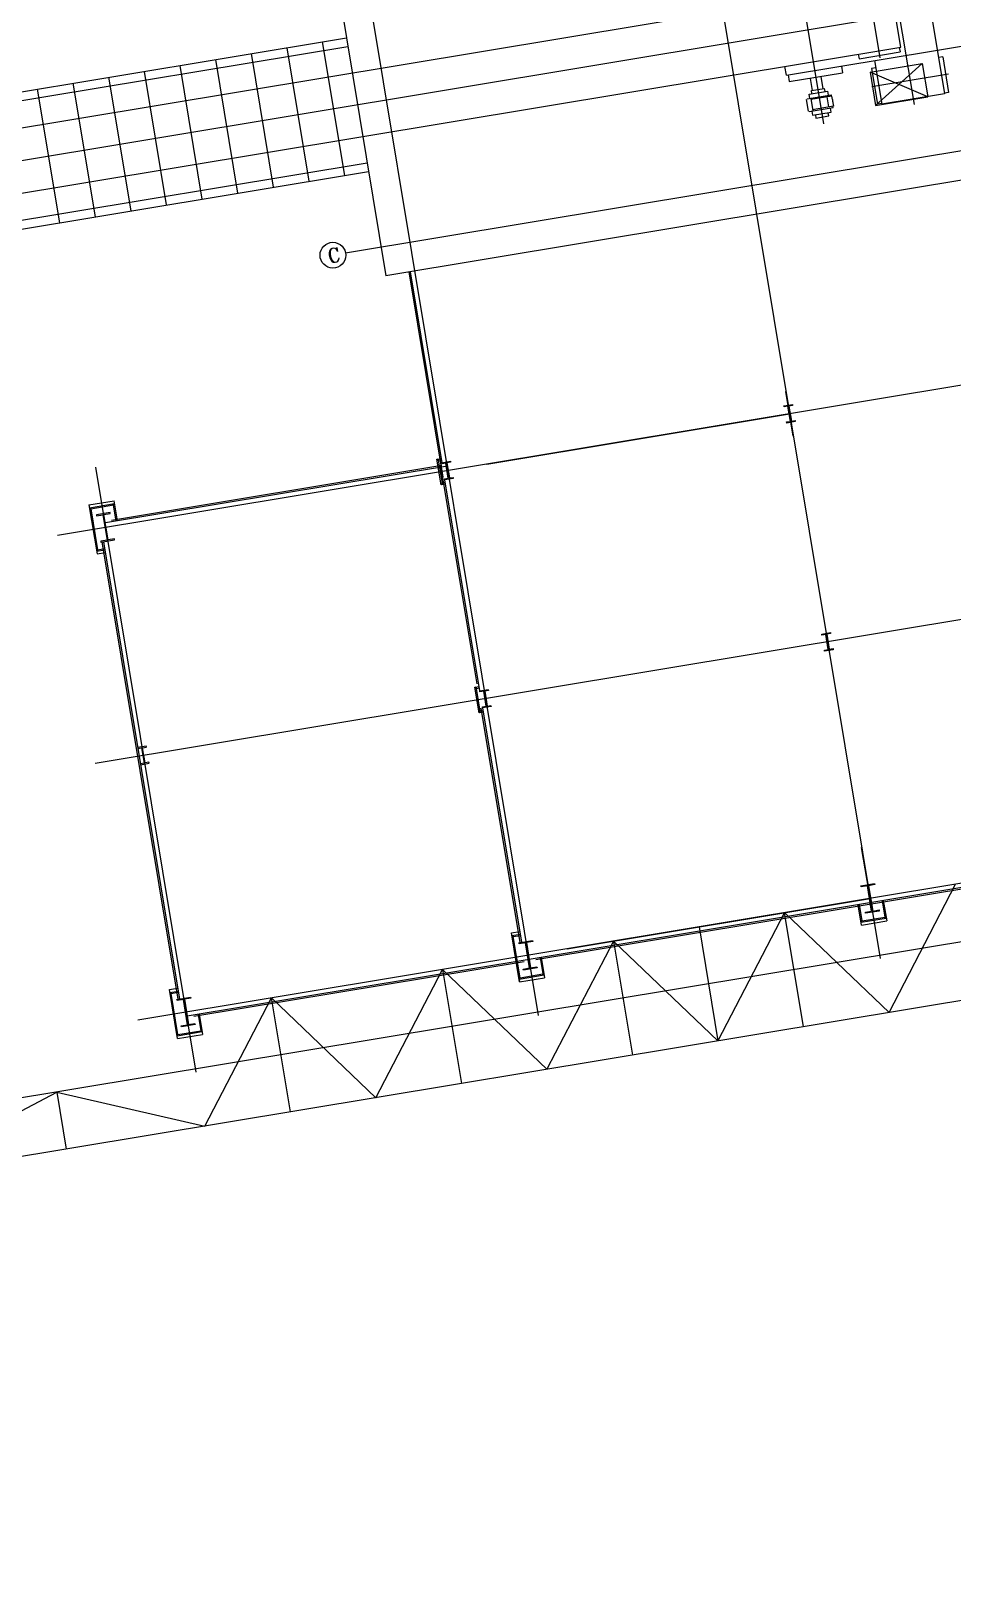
# Model space of a CAD drawing. Header units: millimetres. Extents: x -16232 to 52632, y -3739 to 20678.
# Drawn here: x 23267 to 23704, y 11790 to 12523 of the extents above; entities that cross this region are included whole.
import ezdxf
from ezdxf.enums import TextEntityAlignment as Align

# ---------------------------------------------------------------- set-up
doc = ezdxf.new("R2010")
doc.units = ezdxf.units.MM
doc.header["$LTSCALE"] = 300
doc.header["$MEASUREMENT"] = 0
doc.layers.add('CINZA-8', color=8, linetype='Continuous')
doc.styles.add('ROMANT', font='ROMANT', dxfattribs={"height": 0.2})

msp = doc.modelspace()

# ---------------------------------------------------------------- linework, layer by layer
at = {"layer": 'CINZA-8'}
for p, q in [((23500.571, 13102.613), (23669.878, 12082.716)), ((23338.167, 13075.653), (23507.474, 12055.756)), ((23327.441, 13056.489), (23435.28, 12406.874)), ((23663.136, 12625.963), (23686.016, 12488.134)), ((23678.336, 12626.548), (23700.466, 12493.241)), ((24448.968, 12589.057), (23416.117, 12417.599)), ((23628.313, 12567.665), (23643.046, 12478.915)), ((23625.389, 12502.022), (23992.152, 12562.906)), ((20508.394, 12019.943), (23674.73, 12545.569)), ((23663.676, 12547.318), (23669.831, 12510.239)), ((23679.74, 12515.389), (23674.73, 12545.569)), ((23053.809, 12426.987), (23678.083, 12530.62)), ((21679.675, 12231.444), (23416.539, 12519.771)), ((20513.404, 11989.763), (23679.74, 12515.389)), ((21680.349, 12227.384), (23417.213, 12515.711)), ((23381.906, 12448.883), (23371.382, 12512.275)), ((23398.823, 12451.692), (23388.299, 12515.083)), ((23415.74, 12454.5), (23405.216, 12517.892)), ((24111.963, 12519.206), (23435.28, 12406.874)), ((23659.887, 12509.826), (23679.375, 12513.061)), ((23679.009, 12515.267), (23679.375, 12513.061)), ((23348.071, 12443.267), (23337.548, 12506.659)), ((23364.989, 12446.075), (23354.465, 12509.467)), ((23625.389, 12502.022), (23624.687, 12506.25)), ((23651.507, 12506.357), (23652.032, 12503.191)), ((23659.521, 12512.032), (23659.887, 12509.826)), ((23665.128, 12503.466), (23689.948, 12507.586)), ((23667.839, 12505.486), (23665.809, 12505.149)), ((23665.809, 12505.149), (23668.617, 12488.232)), ((23667.26, 12508.973), (23670.692, 12488.299)), ((23667.751, 12487.666), (23689.948, 12507.586)), ((23689.948, 12507.586), (23692.571, 12491.786)), ((23699.643, 12510.766), (23697.613, 12510.429)), ((23699.643, 12510.766), (23702.451, 12493.849)), ((23297.32, 12434.842), (23286.797, 12498.234)), ((23314.237, 12437.65), (23303.714, 12501.042)), ((23331.154, 12440.459), (23320.631, 12503.85)), ((23626.172, 12502.152), (23626.697, 12498.985)), ((23626.697, 12498.985), (23652.032, 12503.191)), ((23637.799, 12494.84), (23636.86, 12500.493)), ((23642.866, 12495.681), (23641.927, 12501.334)), ((23665.128, 12503.466), (23667.751, 12487.666)), ((23692.571, 12491.786), (23665.128, 12503.466)), ((23702.415, 12502.535), (23665.93, 12496.478)), ((23280.403, 12432.034), (23269.88, 12495.425)), ((23635.853, 12484.917), (23634.918, 12490.554)), ((23635.21, 12490.831), (23646.611, 12492.723)), ((23635.21, 12490.831), (23635.247, 12490.609)), ((23636.172, 12493.073), (23644.976, 12494.535)), ((23636.509, 12491.046), (23636.172, 12493.073)), ((23636.944, 12490.891), (23637.88, 12485.254)), ((23646.969, 12492.132), (23637.013, 12490.479)), ((23637.26, 12494.751), (23643.404, 12495.771)), ((23637.502, 12493.294), (23637.26, 12494.751)), ((23643.404, 12495.771), (23643.646, 12494.314)), ((23645.552, 12486.95), (23644.753, 12491.764)), ((23644.976, 12494.535), (23645.312, 12492.508)), ((23646.611, 12492.723), (23646.716, 12492.09)), ((23647.237, 12490.517), (23646.969, 12492.132)), ((23667.751, 12487.666), (23692.571, 12491.786)), ((23700.466, 12493.241), (23670.692, 12488.299)), ((23702.451, 12493.849), (23700.421, 12493.512)), ((23636.219, 12484.75), (23636.183, 12484.972)), ((23636.219, 12484.75), (23647.62, 12486.643)), ((23637.518, 12484.966), (23637.844, 12483.002)), ((23647.768, 12487.318), (23637.812, 12485.666)), ((23637.844, 12483.002), (23646.648, 12484.464)), ((23639.174, 12483.223), (23639.426, 12481.703)), ((23645.57, 12482.723), (23645.318, 12484.243)), ((23646.648, 12484.464), (23646.322, 12486.427)), ((23647.5, 12488.934), (23647.768, 12487.318)), ((23647.62, 12486.643), (23647.515, 12487.276)), ((23670.647, 12488.569), (23668.617, 12488.232)), ((24461.836, 12479.94), (23279.265, 12283.628)), ((23639.426, 12481.703), (23645.57, 12482.723)), ((21689.524, 12172.113), (23426.388, 12460.44)), ((21690.198, 12168.053), (23427.062, 12456.38)), ((23446.107, 12408.671), (23462.283, 12311.229)), ((23446.784, 12408.783), (23461.837, 12318.108)), ((24479.809, 12371.671), (23297.238, 12175.359)), ((23628.7, 12330.767), (23625.189, 12351.922)), ((23624.24, 12345.067), (23628.301, 12345.741)), ((23624.321, 12344.58), (23624.24, 12345.067)), ((23626.108, 12344.877), (23624.321, 12344.58)), ((23627.294, 12337.731), (23626.108, 12344.877)), ((23628.381, 12345.254), (23626.595, 12344.958)), ((23626.595, 12344.958), (23627.781, 12337.812)), ((23628.301, 12345.741), (23628.381, 12345.254)), ((23483.144, 12317.473), (23626.944, 12341.344)), ((23625.508, 12337.434), (23627.294, 12337.731)), ((23625.588, 12336.947), (23625.508, 12337.434)), ((23629.649, 12337.621), (23625.588, 12336.947)), ((23627.781, 12337.812), (23629.568, 12338.108)), ((23629.568, 12338.108), (23629.649, 12337.621)), ((23297.396, 12315.981), (23345.07, 12028.797)), ((23464.447, 12316.455), (23302.043, 12289.495)), ((23461.842, 12316.718), (23304.95, 12290.673)), ((23460.259, 12319.236), (23459.469, 12319.801)), ((23459.47, 12319.801), (23461.5, 12320.138)), ((23461.491, 12307.62), (23459.47, 12319.801)), ((23460.259, 12319.236), (23461.612, 12319.461)), ((23462.056, 12308.409), (23460.259, 12319.236)), ((23478.557, 12213.193), (23461.385, 12316.642)), ((23461.837, 12318.108), (23465.897, 12318.782)), ((23461.917, 12317.62), (23461.837, 12318.108)), ((23463.704, 12317.917), (23461.917, 12317.62)), ((23464.89, 12310.771), (23463.704, 12317.917)), ((23465.978, 12318.294), (23464.191, 12317.998)), ((23464.191, 12317.998), (23465.377, 12310.852)), ((23465.897, 12318.782), (23465.978, 12318.294)), ((23462.056, 12308.409), (23461.491, 12307.62)), ((23463.522, 12307.957), (23461.491, 12307.62)), ((23463.409, 12308.634), (23462.056, 12308.409)), ((23463.104, 12310.475), (23464.89, 12310.771)), ((23463.185, 12309.987), (23463.104, 12310.475)), ((23467.245, 12310.661), (23463.185, 12309.987)), ((23479.81, 12209.838), (23463.185, 12309.987)), ((23465.377, 12310.852), (23467.164, 12311.149)), ((23467.164, 12311.149), (23467.245, 12310.661)), ((23294.25, 12298.075), (23306.159, 12300.052)), ((23307.754, 12290.443), (23306.159, 12300.052)), ((23294.25, 12298.075), (23298.114, 12274.797)), ((23294.474, 12296.722), (23306.384, 12298.699)), ((23295.106, 12296.27), (23294.474, 12296.722)), ((23295.106, 12296.27), (23305.933, 12298.068)), ((23295.106, 12296.27), (23298.341, 12276.782)), ((23304.306, 12294.46), (23297.81, 12293.382)), ((23297.81, 12293.382), (23297.891, 12292.895)), ((23297.891, 12292.895), (23300.896, 12293.393)), ((23300.896, 12293.393), (23302.891, 12281.375)), ((23301.383, 12293.474), (23304.387, 12293.973)), ((23303.378, 12281.456), (23301.383, 12293.474)), ((23304.387, 12293.973), (23304.306, 12294.46)), ((23305.933, 12298.068), (23306.384, 12298.699)), ((23307.213, 12290.354), (23305.933, 12298.068)), ((23302.891, 12281.375), (23299.886, 12280.877)), ((23299.886, 12280.877), (23299.967, 12280.389)), ((23299.967, 12280.389), (23306.463, 12281.468)), ((23336.545, 12063.399), (23300.508, 12280.479)), ((23301.185, 12280.592), (23337.221, 12063.512)), ((23306.382, 12281.955), (23303.378, 12281.456)), ((23306.463, 12281.468), (23306.382, 12281.955)), ((23297.889, 12276.151), (23301.814, 12276.802)), ((23298.341, 12276.782), (23297.889, 12276.151)), ((23298.114, 12274.797), (23302.039, 12275.449)), ((23298.341, 12276.782), (23301.724, 12277.344)), ((24780.085, 12268.545), (22060.907, 11817.15)), ((24500.029, 12249.868), (23317.458, 12053.556)), ((24772.593, 12239.488), (22065.401, 11790.082)), ((23642.214, 12236.798), (23646.274, 12237.472)), ((23642.294, 12236.311), (23642.214, 12236.798)), ((23644.081, 12236.608), (23642.294, 12236.311)), ((23645.267, 12229.462), (23644.081, 12236.608)), ((23646.355, 12236.985), (23644.568, 12236.688)), ((23644.568, 12236.688), (23645.754, 12229.543)), ((23646.274, 12237.472), (23646.355, 12236.985)), ((23643.481, 12229.165), (23645.267, 12229.462)), ((23643.562, 12228.678), (23643.481, 12229.165)), ((23647.622, 12229.352), (23643.562, 12228.678)), ((23645.754, 12229.543), (23647.541, 12229.839)), ((23647.541, 12229.839), (23647.622, 12229.352)), ((23477.443, 12211.531), (23479.473, 12211.868)), ((24314.847, 12217.041), (23503.314, 12082.323)), ((23479.464, 12199.351), (23477.443, 12211.531)), ((23478.232, 12210.967), (23477.443, 12211.531)), ((23478.232, 12210.967), (23479.585, 12211.192)), ((23480.029, 12200.14), (23478.232, 12210.967)), ((23479.81, 12209.838), (23483.87, 12210.512)), ((23479.891, 12209.351), (23479.81, 12209.838)), ((23481.677, 12209.648), (23479.891, 12209.351)), ((23482.863, 12202.502), (23481.677, 12209.648)), ((23483.951, 12210.025), (23482.164, 12209.729)), ((23482.164, 12209.729), (23483.35, 12202.583)), ((23483.87, 12210.512), (23483.951, 12210.025)), ((24261.12, 12207.427), (23506.446, 12082.147)), ((23481.495, 12199.688), (23479.464, 12199.351)), ((23480.029, 12200.14), (23479.465, 12199.351)), ((23481.382, 12200.365), (23480.029, 12200.14)), ((23498.948, 12090.359), (23480.493, 12201.533)), ((23481.077, 12202.205), (23482.863, 12202.502)), ((23481.158, 12201.718), (23481.077, 12202.205)), ((23485.218, 12202.392), (23481.158, 12201.718)), ((23481.158, 12201.718), (23499.625, 12090.472)), ((23483.35, 12202.583), (23485.137, 12202.879)), ((23485.137, 12202.879), (23485.218, 12202.392)), ((23321.466, 12183.553), (23317.406, 12182.879)), ((23317.406, 12182.879), (23317.487, 12182.391)), ((23317.487, 12182.391), (23319.273, 12182.688)), ((23319.273, 12182.688), (23320.459, 12175.542)), ((23319.76, 12182.769), (23321.547, 12183.065)), ((23320.947, 12175.623), (23319.76, 12182.769)), ((23321.547, 12183.065), (23321.466, 12183.553)), ((23320.459, 12175.542), (23318.673, 12175.246)), ((23318.673, 12175.246), (23318.754, 12174.758)), ((23318.754, 12174.758), (23322.814, 12175.432)), ((23322.733, 12175.92), (23320.947, 12175.623)), ((23322.814, 12175.432), (23322.733, 12175.92)), ((23664.647, 12114.229), (23661.135, 12135.383)), ((23660.811, 12117.229), (23667.307, 12118.307)), ((23660.892, 12116.742), (23660.811, 12117.229)), ((23663.896, 12117.241), (23660.892, 12116.742)), ((23665.891, 12105.223), (23663.896, 12117.241)), ((23667.388, 12117.82), (23664.384, 12117.322)), ((23664.384, 12117.322), (23666.379, 12105.304)), ((23667.307, 12118.307), (23667.388, 12117.82)), ((23674.124, 12057.138), (23705.739, 12118.012)), ((23521.337, 12087.401), (23665.137, 12111.272)), ((23670.888, 12110.141), (23672.169, 12102.427)), ((23671.429, 12110.231), (23673.024, 12100.622)), ((23624.537, 12104.532), (23592.922, 12043.658)), ((23633.523, 12050.398), (23624.537, 12104.532)), ((23674.124, 12057.138), (23624.537, 12104.532)), ((23661.115, 12098.645), (23659.52, 12108.254)), ((23661.342, 12100.629), (23660.061, 12108.343)), ((23660.89, 12099.998), (23672.8, 12101.975)), ((23661.342, 12100.629), (23672.169, 12102.427)), ((23662.887, 12104.724), (23665.891, 12105.223)), ((23662.968, 12104.237), (23662.887, 12104.724)), ((23669.464, 12105.315), (23662.968, 12104.237)), ((23666.379, 12105.304), (23669.383, 12105.802)), ((23669.383, 12105.802), (23669.464, 12105.315)), ((23672.169, 12102.427), (23672.8, 12101.975)), ((23494.847, 12094.963), (23498.771, 12095.614)), ((23498.711, 12071.685), (23494.847, 12094.963)), ((23583.936, 12097.792), (23592.922, 12043.658)), ((23661.342, 12100.629), (23660.89, 12099.998)), ((23661.115, 12098.645), (23673.024, 12100.622)), ((23495.071, 12093.609), (23498.996, 12094.261)), ((23495.703, 12093.158), (23495.071, 12093.609)), ((23495.703, 12093.158), (23499.086, 12093.72)), ((23498.938, 12073.669), (23495.703, 12093.158)), ((23498.407, 12090.269), (23504.903, 12091.348)), ((23498.488, 12089.782), (23498.407, 12090.269)), ((23501.492, 12090.281), (23498.488, 12089.782)), ((23503.487, 12078.263), (23501.492, 12090.281)), ((23504.984, 12090.86), (23501.98, 12090.362)), ((23501.98, 12090.362), (23503.975, 12078.344)), ((23504.903, 12091.348), (23504.984, 12090.86)), ((23543.335, 12091.053), (23511.72, 12030.178)), ((23543.335, 12091.053), (23552.321, 12036.918)), ((23592.922, 12043.658), (23543.335, 12091.053)), ((23503.314, 12082.323), (23340.91, 12055.363)), ((23500.933, 12081.232), (23344.042, 12055.187)), ((23497.116, 12081.294), (23498.711, 12071.685)), ((23508.484, 12083.181), (23509.765, 12075.467)), ((23509.025, 12083.271), (23510.621, 12073.662)), ((23430.518, 12016.698), (23462.133, 12077.573)), ((23462.133, 12077.573), (23471.119, 12023.438)), ((23462.133, 12077.573), (23511.72, 12030.178)), ((23498.486, 12073.038), (23510.396, 12075.015)), ((23498.938, 12073.669), (23498.486, 12073.038)), ((23498.711, 12071.685), (23510.621, 12073.662)), ((23498.938, 12073.669), (23509.765, 12075.467)), ((23500.483, 12077.764), (23503.487, 12078.263)), ((23500.564, 12077.277), (23500.483, 12077.764)), ((23507.06, 12078.355), (23500.564, 12077.277)), ((23503.975, 12078.344), (23506.979, 12078.843)), ((23506.979, 12078.843), (23507.06, 12078.355)), ((23509.765, 12075.467), (23510.396, 12075.015)), ((23332.443, 12068.003), (23336.368, 12068.655)), ((23336.307, 12044.725), (23332.443, 12068.003)), ((23332.667, 12066.65), (23336.592, 12067.301)), ((23333.299, 12066.198), (23332.667, 12066.65)), ((23333.299, 12066.198), (23336.682, 12066.76)), ((23336.534, 12046.71), (23333.299, 12066.198)), ((23336.003, 12063.31), (23342.499, 12064.388)), ((23336.084, 12062.822), (23336.003, 12063.31)), ((23339.089, 12063.321), (23336.084, 12062.822)), ((23341.084, 12051.303), (23339.089, 12063.321)), ((23342.58, 12063.901), (23339.576, 12063.402)), ((23339.576, 12063.402), (23341.571, 12051.384)), ((23342.499, 12064.388), (23342.58, 12063.901)), ((23349.316, 12003.218), (23380.931, 12064.093)), ((23389.917, 12009.958), (23380.931, 12064.093)), ((23380.931, 12064.093), (23430.518, 12016.698)), ((23338.079, 12050.804), (23341.084, 12051.303)), ((23338.16, 12050.317), (23338.079, 12050.804)), ((23344.656, 12051.396), (23338.16, 12050.317)), ((23341.571, 12051.384), (23344.575, 12051.883)), ((23344.575, 12051.883), (23344.656, 12051.396)), ((23346.08, 12056.221), (23347.361, 12048.507)), ((23346.621, 12056.311), (23348.217, 12046.702)), ((23336.082, 12046.078), (23347.992, 12048.056)), ((23336.534, 12046.71), (23336.082, 12046.078)), ((23336.307, 12044.725), (23348.217, 12046.702)), ((23336.534, 12046.71), (23347.361, 12048.507)), ((23347.361, 12048.507), (23347.992, 12048.056)), ((23202.228, 11978.801), (23278.937, 12019.348)), ((23278.937, 12019.348), (23283.43, 11992.281)), ((23278.937, 12019.348), (23349.316, 12003.218))]:
    msp.add_line(p, q, dxfattribs=at)
msp.add_circle((23410.085, 12416.598), 6.114, dxfattribs=at)
msp.add_arc((23653.27, 12490.705), 6.035, 181.783678, 197.067151, dxfattribs=at)

# ---------------------------------------------------------------- texts
at = {"layer": 'CINZA-8', "style": 'ROMANT', "width": 1.000511}
msp.add_text('C', height=6.722, rotation=12.58977, dxfattribs=at).set_placement((23410.537, 12416.534), align=Align.MIDDLE)

doc.saveas('drawing.dxf')
